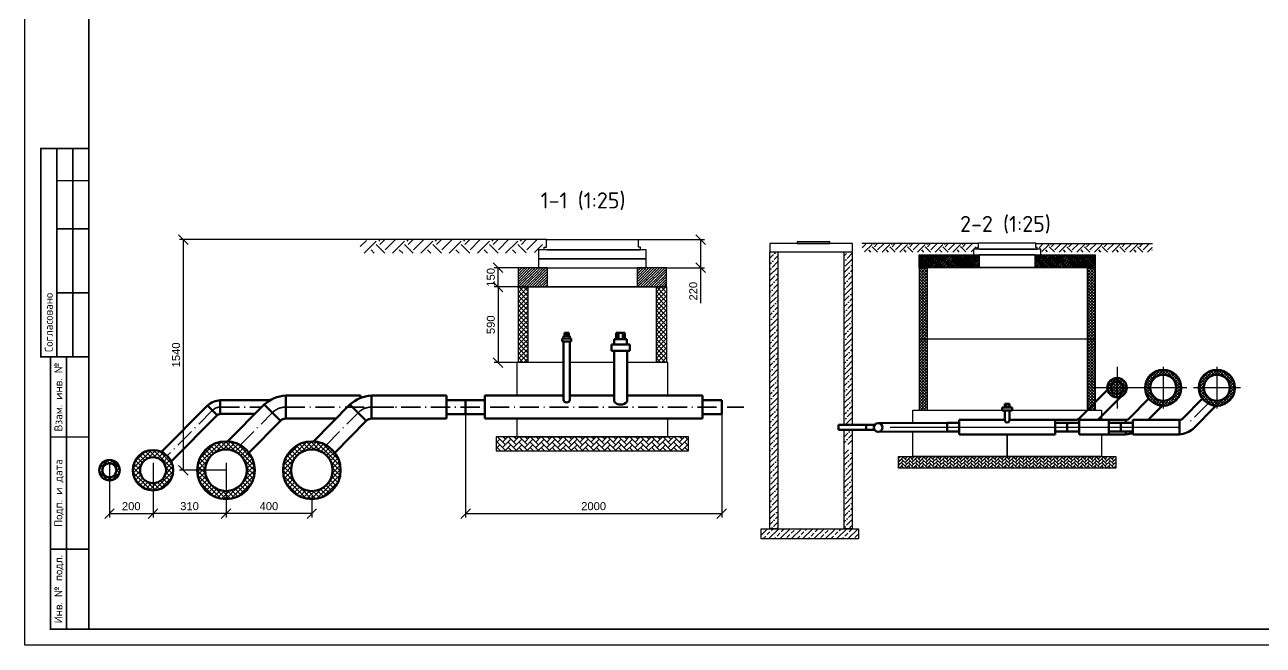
# Model space of a CAD drawing. Header units: millimetres. Extents: x 1990 to 8783, y 397 to 3825.
# Drawn here: x 3508 to 3894.8, y 2339.8 to 2533.5 of the extents above; entities that cross this region are included whole.
import ezdxf
from ezdxf.enums import TextEntityAlignment as Align

# ---------------------------------------------------------------- set-up
doc = ezdxf.new("R2010")
doc.units = ezdxf.units.MM
doc.linetypes.add('ACAD_ISO10W100', pattern=[18.5, 12, -3, 0.5, -3])
doc.layers.add('Форматы', color=7, linetype='Continuous')
doc.styles.add('-ISOCPEUR-', font='isocpeur.ttf')
doc.styles.add('GOST', font='gost.shx', dxfattribs={"oblique": 15})
doc.styles.get("Standard").update_dxf_attribs({"font": 'arial.ttf'})
doc.dimstyles.new('Копия М 1 к 25', dxfattribs={"dimtxt": 3.5, "dimasz": 3, "dimexe": 1.25, "dimexo": 0, "dimgap": 1, "dimtad": 1, "dimdec": 0, "dimlfac": 25, "dimzin": 0, "dimdsep": 46, "dimtxsty": 'GOST', "dimblk": 'OBLIQUE', "dimcen": 5, "dimclrd": 256, "dimclre": 256, "dimclrt": 256, "dimazin": 2, "dimtfac": 1, "dimtdec": 0, "dimtmove": 0, "dimatfit": 3, "dimldrblk": 'NONE', "dimfxl": 1.25, "dimtolj": 1, "dimtzin": 0, "dimlwd": -1, "dimlwe": -1, "dimarcsym": 2})
pattern_1 = [(45, (-79911.7956, 367307.161), (0, 5.52427173), [3.90625, -3.90625]), (45, (-79912.8314, 367308.1968), (0, 5.52427173), [3.90625, -3.90625]), (45, (-79913.867, 367309.2326), (0, 5.52427173), [3.90625, -3.90625]), (135, (-79913.867, 367309.923), (-5.52427173, 6e-16), [3.90625, -3.90625]), (135, (-79912.8314, 367310.959), (-5.52427173, 6e-16), [3.90625, -3.90625]), (135, (-79911.7956, 367311.9947), (-5.52427173, 6e-16), [3.90625, -3.90625])]

# ---------------------------------------------------------------- blocks, each defined once
blk = doc.blocks.new('_Oblique')
at = {"color": 0, "linetype": 'ByBlock', "lineweight": -2}
blk.add_line((-0.5, -0.5), (0.5, 0.5), dxfattribs=at)
blk = doc.blocks.new('*D426')
at = {"transparency": 16777216}
for p, q in [((3662.07, 2451.66), (3654.59, 2451.66)), ((3655.84, 2451.66), (3655.84, 2428.06)), ((3662.07, 2428.06), (3654.59, 2428.06))]:
    blk.add_line(p, q, dxfattribs=at)
at = {"layer": 'Defpoints', "color": 0, "lineweight": 35, "transparency": 16777216}
for p in [(3662.07, 2451.66), (3655.84, 2428.06), (3662.07, 2428.06)]:
    blk.add_point(p, dxfattribs=at)
at = {"transparency": 16777216, "xscale": 3, "yscale": 3, "zscale": 3}
for p, rotation in [((3655.84, 2451.66), 90), ((3655.84, 2428.06), 270)]:
    blk.add_blockref('_Oblique', p, dxfattribs=dict(at, rotation=rotation))
at = {"lineweight": 35, "transparency": 16777216, "insert": (3653.57, 2439.86), "char_height": 2.5, "attachment_point": 5, "rotation": 90}
blk.add_mtext('\\A1;590', dxfattribs=at)
blk = doc.blocks.new('_None')
blk = doc.blocks.new('*D432')
at = {"transparency": 16777216}
for p, q in [((3662.07, 2457.66), (3654.59, 2457.66)), ((3655.84, 2451.66), (3655.84, 2457.66)), ((3662.07, 2451.66), (3654.59, 2451.66))]:
    blk.add_line(p, q, dxfattribs=at)
at = {"layer": 'Defpoints', "color": 0, "lineweight": 35, "transparency": 16777216}
for p in [(3655.84, 2457.66), (3662.07, 2457.66), (3662.07, 2451.66)]:
    blk.add_point(p, dxfattribs=at)
at = {"transparency": 16777216, "xscale": 3, "yscale": 3, "zscale": 3}
for p, rotation in [((3655.84, 2457.66), 90), ((3655.84, 2451.66), 270)]:
    blk.add_blockref('_Oblique', p, dxfattribs=dict(at, rotation=rotation))
at = {"lineweight": 35, "transparency": 16777216, "insert": (3653.57, 2454.66), "char_height": 2.5, "attachment_point": 5, "rotation": 90}
blk.add_mtext('\\A1;150', dxfattribs=at)
blk = doc.blocks.new('*D427')
at = {"transparency": 16777216}
for p, q in [((3612.64, 2466.46), (3556.31, 2466.46)), ((3557.56, 2394.46), (3557.56, 2466.46)), ((3570.87, 2394.46), (3556.31, 2394.46))]:
    blk.add_line(p, q, dxfattribs=at)
at = {"layer": 'Defpoints', "color": 0, "lineweight": 35, "transparency": 16777216}
for p in [(3557.56, 2466.46), (3612.64, 2466.46), (3570.87, 2394.46)]:
    blk.add_point(p, dxfattribs=at)
at = {"transparency": 16777216, "xscale": 3, "yscale": 3, "zscale": 3}
for p, rotation in [((3557.56, 2466.46), 90), ((3557.56, 2394.46), 270)]:
    blk.add_blockref('_Oblique', p, dxfattribs=dict(at, rotation=rotation))
at = {"lineweight": 35, "transparency": 16777216, "insert": (3555.28, 2430.46), "char_height": 2.5, "attachment_point": 5, "rotation": 90}
blk.add_mtext('\\A1;1540', dxfattribs=at)
blk = doc.blocks.new('*D433')
at = {"transparency": 16777216}
for p, q in [((3699.65, 2466.46), (3720.32, 2466.46)), ((3719.07, 2466.46), (3719.07, 2457.66)), ((3708.47, 2457.66), (3720.32, 2457.66)), ((3719.07, 2457.66), (3719.07, 2446.56))]:
    blk.add_line(p, q, dxfattribs=at)
at = {"layer": 'Defpoints', "color": 0, "lineweight": 35, "transparency": 16777216}
for p in [(3699.65, 2466.46), (3719.07, 2466.46), (3708.47, 2457.66)]:
    blk.add_point(p, dxfattribs=at)
at = {"transparency": 16777216, "xscale": 3, "yscale": 3, "zscale": 3}
for p, rotation in [((3719.07, 2466.46), 90), ((3719.07, 2457.66), 270)]:
    blk.add_blockref('_Oblique', p, dxfattribs=dict(at, rotation=rotation))
at = {"lineweight": 35, "transparency": 16777216, "insert": (3716.79, 2450.34), "char_height": 2.5, "attachment_point": 5, "rotation": 90}
blk.add_mtext('\\A1;220', dxfattribs=at)
blk = doc.blocks.new('*D434')
at = {"transparency": 16777216}
for p, q in [((3645.67, 2412), (3645.67, 2379.69)), ((3725.67, 2412), (3725.67, 2379.69)), ((3645.67, 2380.94), (3725.67, 2380.94))]:
    blk.add_line(p, q, dxfattribs=at)
at = {"layer": 'Defpoints', "color": 0, "lineweight": 35, "transparency": 16777216}
for p in [(3645.67, 2412), (3725.67, 2412), (3725.67, 2380.94)]:
    blk.add_point(p, dxfattribs=at)
at = {"transparency": 16777216, "xscale": 3, "yscale": 3, "zscale": 3, "rotation": 180}
blk.add_blockref('_Oblique', (3645.67, 2380.94), dxfattribs=at)
at = {"transparency": 16777216, "xscale": 3, "yscale": 3, "zscale": 3}
blk.add_blockref('_Oblique', (3725.67, 2380.94), dxfattribs=at)
at = {"lineweight": 35, "transparency": 16777216, "insert": (3685.67, 2383.22), "char_height": 2.5, "attachment_point": 5}
blk.add_mtext('\\A1;2000', dxfattribs=at)
blk = doc.blocks.new('*D428')
at = {"transparency": 16777216}
for p, q in [((3570.87, 2386.37), (3570.87, 2379.69)), ((3597.67, 2386.37), (3597.67, 2379.69)), ((3597.67, 2380.94), (3570.87, 2380.94))]:
    blk.add_line(p, q, dxfattribs=at)
at = {"layer": 'Defpoints', "color": 0, "lineweight": 35, "transparency": 16777216}
for p in [(3570.87, 2386.37), (3597.67, 2386.37), (3570.87, 2380.94)]:
    blk.add_point(p, dxfattribs=at)
at = {"transparency": 16777216, "xscale": 3, "yscale": 3, "zscale": 3, "rotation": 180}
blk.add_blockref('_Oblique', (3570.87, 2380.94), dxfattribs=at)
at = {"transparency": 16777216, "xscale": 3, "yscale": 3, "zscale": 3}
blk.add_blockref('_Oblique', (3597.67, 2380.94), dxfattribs=at)
at = {"lineweight": 35, "transparency": 16777216, "insert": (3584.27, 2383.22), "char_height": 2.5, "attachment_point": 5}
blk.add_mtext('\\A1;400', dxfattribs=at)
blk = doc.blocks.new('*D429')
at = {"transparency": 16777216}
for p, q in [((3548.08, 2396.75), (3548.08, 2379.69)), ((3570.87, 2396.75), (3570.87, 2379.69)), ((3570.87, 2380.94), (3548.08, 2380.94))]:
    blk.add_line(p, q, dxfattribs=at)
at = {"layer": 'Defpoints', "color": 0, "lineweight": 35, "transparency": 16777216}
for p in [(3548.08, 2396.75), (3570.87, 2396.75), (3548.08, 2380.94)]:
    blk.add_point(p, dxfattribs=at)
at = {"transparency": 16777216, "xscale": 3, "yscale": 3, "zscale": 3, "rotation": 180}
blk.add_blockref('_Oblique', (3548.08, 2380.94), dxfattribs=at)
at = {"transparency": 16777216, "xscale": 3, "yscale": 3, "zscale": 3}
blk.add_blockref('_Oblique', (3570.87, 2380.94), dxfattribs=at)
at = {"lineweight": 35, "transparency": 16777216, "insert": (3559.48, 2383.22), "char_height": 2.5, "attachment_point": 5}
blk.add_mtext('\\A1;310', dxfattribs=at)
blk = doc.blocks.new('*D430')
at = {"transparency": 16777216}
for p, q in [((3534.48, 2396.75), (3534.48, 2379.69)), ((3548.08, 2396.75), (3548.08, 2379.69)), ((3534.48, 2380.94), (3548.08, 2380.94))]:
    blk.add_line(p, q, dxfattribs=at)
at = {"layer": 'Defpoints', "color": 0, "lineweight": 35, "transparency": 16777216}
for p in [(3534.48, 2396.75), (3548.08, 2396.75), (3548.08, 2380.94)]:
    blk.add_point(p, dxfattribs=at)
at = {"transparency": 16777216, "xscale": 3, "yscale": 3, "zscale": 3, "rotation": 180}
blk.add_blockref('_Oblique', (3534.48, 2380.94), dxfattribs=at)
at = {"transparency": 16777216, "xscale": 3, "yscale": 3, "zscale": 3}
blk.add_blockref('_Oblique', (3548.08, 2380.94), dxfattribs=at)
at = {"lineweight": 35, "transparency": 16777216, "insert": (3541.28, 2383.22), "char_height": 2.5, "attachment_point": 5}
blk.add_mtext('\\A1;200', dxfattribs=at)
blk = doc.blocks.new('*U369')
blk.add_lwpolyline([(0, 123), (594, 123), (594, -297), (0, -297)], close=True)
at = {"const_width": 0.5}
blk.add_lwpolyline([(20, 118), (589, 118), (589, -292), (20, -292)], close=True, dxfattribs=at)
for points in [[(20, -207), (5, -207), (5, -142), (20, -142)], [(10, -142), (10, -207)], [(15, -142), (15, -207)], [(10, -152), (20, -152)], [(10, -167), (20, -167)], [(10, -187), (20, -187)], [(20, -292), (8, -292), (8, -207), (20, -207)], [(13, -207), (13, -292)], [(8, -232), (20, -232)], [(8, -267), (20, -267)]]:
    blk.add_lwpolyline(points, dxfattribs=at)
at = {"style": '-ISOCPEUR-'}
blk.add_text('Согласовано', height=2.5, rotation=90, dxfattribs=at).set_placement((7.5, -205.5), align=Align.MIDDLE_LEFT)
for s, p in [('Взам. инв. №', (10.5, -219.5)), ('Подп. и дата', (10.5, -249.5)), ('Инв. № подл.', (10.5, -279.5))]:
    blk.add_text(s, height=2.5, rotation=90, dxfattribs=at).set_placement(p, align=Align.MIDDLE_CENTER)
blk.add_attdef('РАЗРАБОТАЛ', text='', height=2.5).set_placement((424.5, -264.22), align=Align.MIDDLE_LEFT)
at = {"flags": 8}
for tag, height, p in [('ДАТА', 2.5, (464.07, -264.4)), ('ЛИСТ', 3, (560.39, -271.92)), ('ЛИСТОВ', 3, (577.89, -271.92))]:
    blk.add_attdef(tag, text='', height=height, dxfattribs=at).set_placement(p, align=Align.MIDDLE_CENTER)
blk.add_attdef('ПРОВЕРИЛ', (424.75, -270.73), '', height=2.5)
at = {"lineweight": 30, "flags": 104}
for tag, p in [('ТЕПЛОВЫЕ_СЕТИ', (504, -269.5)), ('ИМЯ_ЧЕРТЕЖА', (504, -284.5))]:
    blk.add_attdef(tag, text='', height=3, dxfattribs=at).set_placement(p, align=Align.MIDDLE_CENTER)
at = {"style": '-ISOCPEUR-', "flags": 8}
blk.add_attdef('ФОРМАТ', text='', height=3, dxfattribs=at).set_placement((554.97, -294.75), align=Align.MIDDLE_CENTER)

msp = doc.modelspace()

# ---------------------------------------------------------------- hatches: boundary and pattern name
h = msp.add_hatch()
h.set_pattern_fill('EARTH', color=256, scale=25, angle=45, style=0)
h.set_pattern_definition([(45, (-130277.2815, 586213.58), (0, 8.838834765), [6.25, -6.25]), (45, (-130278.939, 586215.237), (0, 8.838834765), [6.25, -6.25]), (45, (-130280.596, 586216.8943), (0, 8.838834765), [6.25, -6.25]), (135, (-130280.596, 586217.999), (-8.838834765, 9e-16), [6.25, -6.25]), (135, (-130278.939, 586219.6564), (-8.838834765, 9e-16), [6.25, -6.25]), (135, (-130277.2815, 586221.314), (-8.838834765, 9e-16), [6.25, -6.25])])
h.paths.add_polyline_path([(3612.609, 2465.993), (3612.742, 2465.788), (3612.854, 2462.298), (3612.698, 2462.574)])
h.paths.add_polyline_path([(3620.145, 2466.22), (3612.65, 2466.203), (3612.698, 2462.255), (3620.145, 2462.19)])
h.paths.add_polyline_path([(3666.221, 2466.329), (3620.145, 2466.329), (3620.145, 2462.19), (3659.718, 2462.19)])
h.paths.add_polyline_path([(3670.901, 2466.463), (3666.786, 2466.463), (3659.718, 2462.19), (3667.905, 2462.415)])
h = msp.add_hatch()
h.set_pattern_fill('EARTH', color=256, scale=15.625, angle=45, style=0)
h.set_pattern_definition(pattern_1)
h.paths.add_polyline_path([(3769.386, 2464.919), (3769.469, 2464.791), (3769.539, 2462.61), (3769.442, 2462.782)])
h.paths.add_polyline_path([(3774.096, 2465.061), (3769.412, 2465.051), (3769.442, 2462.583), (3774.096, 2462.542)])
h.paths.add_polyline_path([(3802.893, 2465.129), (3774.096, 2465.129), (3774.096, 2462.542), (3798.829, 2462.542)])
h.paths.add_polyline_path([(3805.818, 2465.213), (3803.246, 2465.213), (3798.829, 2462.542), (3803.946, 2462.683)])
h = msp.add_hatch()
h.set_pattern_fill('EARTH', color=256, scale=15.625, angle=45, style=0)
h.set_pattern_definition(pattern_1)
h.paths.add_polyline_path([(3860.218, 2464.919), (3860.135, 2464.791), (3860.065, 2462.61), (3860.162, 2462.782)])
h.paths.add_polyline_path([(3855.508, 2465.061), (3860.192, 2465.051), (3860.162, 2462.583), (3855.508, 2462.542)])
h.paths.add_polyline_path([(3826.711, 2465.129), (3855.508, 2465.129), (3855.508, 2462.542), (3830.775, 2462.542)])
h.paths.add_polyline_path([(3823.786, 2465.213), (3826.358, 2465.213), (3830.775, 2462.542), (3825.658, 2462.683)])
h = msp.add_hatch()
h.set_pattern_fill('ANSI36', color=256, scale=0.39375)
h.set_pattern_definition([(45, (-71.4877, 6422.254), (0.66299547, 2.4309834), [3.12539063, -0.62507813, 0, -0.62507813])])
h.paths.add_polyline_path([(3740.698, 2376.215), (3743.198, 2376.215), (3743.198, 2462.671), (3740.698, 2462.671)])
h = msp.add_hatch()
h.set_pattern_fill('ANSI36', color=256, scale=0.39375)
h.set_pattern_definition([(45, (-43.4032, 6442.0931), (0.66299547, 2.4309834), [3.12539063, -0.62507813, 0, -0.62507813])])
h.paths.add_polyline_path([(3766.416, 2462.671), (3763.916, 2462.671), (3763.916, 2418.87), (3766.416, 2418.87)])
h.paths.add_polyline_path([(3766.416, 2400.838), (3763.916, 2400.838), (3763.916, 2376.215), (3766.416, 2376.215)])
h.paths.add_polyline_path([(3766.416, 2407.016), (3763.916, 2407.016), (3763.916, 2402.463), (3766.416, 2402.463)])
h.paths.add_polyline_path([(3763.916, 2408.641), (3766.416, 2408.641), (3766.416, 2418.87), (3763.916, 2418.87)])
h = msp.add_hatch()
h.set_pattern_fill('ANSI35', scale=0.115)
h.set_pattern_definition([(45, (578.0323, 1850.5116), (-0.51636473, 0.51636473), []), (45, (578.5487, 1850.5116), (-0.51636473, 0.51636473), [0.9128125, -0.1825625, 0, -0.1825625])])
h.paths.add_polyline_path([(3806.052, 2461.713), (3804.302, 2461.713), (3787.302, 2461.713), (3787.302, 2457.713), (3806.052, 2457.713)])
h.paths.add_polyline_path([(3842.302, 2461.713), (3823.552, 2461.713), (3823.552, 2457.713), (3842.302, 2457.713)])
h = msp.add_hatch()
h.set_pattern_fill('ANSI35', scale=0.184)
h.set_pattern_definition([(45, (17.1911, 670.5117), (-0.82618356, 0.82618356), []), (45, (18.0173, 670.5117), (-0.82618356, 0.82618356), [1.4605, -0.2921, 0, -0.2921])])
h.paths.add_polyline_path([(3662.075, 2457.663), (3662.075, 2451.663), (3671.275, 2451.663), (3671.275, 2457.663)])
h.paths.add_polyline_path([(3699.275, 2451.663), (3708.475, 2451.663), (3708.475, 2457.663), (3699.275, 2457.663)])
h = msp.add_hatch()
h.set_pattern_fill('ANSI37', scale=0.20625)
h.set_pattern_definition([(45, (621.7796, 1865.3435), (-0.46304446, 0.46304446), []), (135, (621.7796, 1865.3435), (-0.46304446, -0.46304446), [])])
h.paths.add_polyline_path([(3787.302, 2435.463), (3789.802, 2435.463), (3789.802, 2457.713), (3787.302, 2457.713)])
h.paths.add_polyline_path([(3839.802, 2435.463), (3842.302, 2435.463), (3842.302, 2457.713), (3839.802, 2457.713)])
h = msp.add_hatch()
h.set_pattern_fill('ANSI37', scale=0.33)
h.set_pattern_definition([(45, (-953.2958, 1377.4055), (-0.74087113, 0.74087113), []), (135, (-953.2958, 1377.4055), (-0.74087113, -0.74087113), [])])
h.paths.add_polyline_path([(3662.075, 2428.063), (3665.275, 2428.063), (3665.275, 2451.663), (3662.075, 2451.663)])
h.paths.add_polyline_path([(3705.275, 2428.063), (3708.475, 2428.063), (3708.475, 2451.663), (3705.275, 2451.663)])
h = msp.add_hatch()
h.set_pattern_fill('ANSI37', scale=0.20625)
h.set_pattern_definition([(45, (621.7796, 1843.0935), (-0.46304446, 0.46304446), []), (135, (621.7796, 1843.0935), (-0.46304446, -0.46304446), [])])
h.paths.add_polyline_path([(3787.302, 2413.213), (3789.802, 2413.213), (3789.802, 2435.463), (3787.302, 2435.463)])
h.paths.add_polyline_path([(3839.802, 2413.213), (3842.302, 2413.213), (3842.302, 2435.463), (3839.802, 2435.463)])
at = {"lineweight": 25}
h = msp.add_hatch(dxfattribs=at)
h.set_pattern_fill('ANSI37', color=256, scale=0.20625)
h.set_pattern_definition([(45, (-579.5147, 372.88296), (-0.46304446, 0.46304446), []), (135, (-579.5147, 372.88296), (-0.46304446, -0.46304446), [])])
h.paths.add_polyline_path([(3880.3, 2425.838), (3880.3, 2424.276, -0.4142136), (3884.363, 2420.213), (3885.925, 2420.213, 0.4142136)])
h.paths.add_polyline_path([(3885.925, 2420.213), (3884.363, 2420.213, -0.4142136), (3880.3, 2416.151), (3880.3, 2414.588, 0.4142136)])
h.paths.add_polyline_path([(3876.238, 2420.213), (3874.675, 2420.213, 0.4142136), (3880.3, 2414.588), (3880.3, 2416.151, -0.4142136)])
h.paths.add_polyline_path([(3880.3, 2424.276), (3880.3, 2425.838, 0.4142136), (3874.675, 2420.213), (3876.238, 2420.213, -0.4142136)])
h.paths.add_polyline_path([(3867.613, 2420.213), (3869.175, 2420.213, 0.4141151), (3863.552, 2425.838), (3863.552, 2424.276, -0.4140772)])
h.paths.add_polyline_path([(3869.175, 2420.213), (3867.613, 2420.213, -0.4140772), (3863.552, 2416.151), (3863.552, 2414.588, 0.4141151)])
h.paths.add_polyline_path([(3859.488, 2420.213), (3857.925, 2420.213, 0.414312), (3863.552, 2414.588), (3863.552, 2416.151, -0.4143499)])
h.paths.add_polyline_path([(3863.552, 2424.276), (3863.552, 2425.838, 0.414312), (3857.925, 2420.213), (3859.488, 2420.213, -0.4143499)])
h = msp.add_hatch(dxfattribs=at)
h.set_pattern_fill('ANSI37', color=256, scale=0.20625)
h.set_pattern_definition([(45, (-579.5147, 397.926), (-0.46304446, 0.46304446), []), (135, (-579.5147, 397.926), (-0.46304446, -0.46304446), [])])
h.paths.add_polyline_path([(3852.136, 2420.213, 1), (3846.12, 2420.213, 1)])
h = msp.add_hatch(dxfattribs=at)
h.set_pattern_fill('ANSI37', color=256, scale=0.33)
h.set_pattern_definition([(45, (-186.096, -74.9288), (-0.74087113, 0.74087113), []), (135, (-186.096, -74.9288), (-0.74087113, -0.74087113), [])])
h.paths.add_polyline_path([(3606.675, 2394.463, 1), (3588.675, 2394.463, 1)])
h.paths.add_polyline_path([(3604.175, 2394.463, 1), (3591.175, 2394.463, 1)], flags=16)
h.paths.add_polyline_path([(3579.875, 2394.463, 1), (3561.875, 2394.463, 1)])
h.paths.add_polyline_path([(3577.375, 2394.463, 1), (3564.375, 2394.463, 1)], flags=16)
h.paths.add_polyline_path([(3554.378, 2394.463, 1), (3541.778, 2394.463, 1)])
h.paths.add_polyline_path([(3544.018, 2394.463, -1), (3552.138, 2394.463, -1)], flags=16)
h.paths.add_polyline_path([(3537.678, 2394.463, 1), (3531.278, 2394.463, 1)])
h.paths.add_polyline_path([(3536.678, 2394.463, 1), (3532.278, 2394.463, 1)], flags=16)
h = msp.add_hatch()
h.set_pattern_fill('AR-HBONE', scale=0.012)
h.set_pattern_definition([(45, (-953.2958, 1389.4055), (0, 1.72420918), [3.6576, -1.2192]), (135, (-952.4337, 1390.2676), (2e-16, 1.72420918), [3.6576, -1.2192])])
h.paths.add_polyline_path([(3715.275, 2400.463), (3715.275, 2404.863), (3655.275, 2404.863), (3655.275, 2400.463)])
h = msp.add_hatch()
h.set_pattern_fill('AR-HBONE', scale=0.0075)
h.set_pattern_definition([(45, (578.0323, 1850.5116), (0, 1.07763073), [2.286, -0.762]), (135, (578.57114, 1851.0504), (1e-16, 1.07763073), [2.286, -0.762])])
h.paths.add_polyline_path([(3848.701, 2398.713), (3780.903, 2398.713), (3780.903, 2395.117), (3848.701, 2395.117)])
h = msp.add_hatch()
h.set_pattern_fill('ANSI33', color=256, scale=0.39375)
h.set_pattern_definition([(45, (-71.4877, 6404.0395), (-1.7679879, 1.7679879), []), (45, (-69.7197, 6404.0395), (-1.7679879, 1.7679879), [1.25015625, -0.6250781])])
h.paths.add_polyline_path([(3737.941, 2376.215), (3737.941, 2373.006), (3768.359, 2373.006), (3768.359, 2376.215)])

# ---------------------------------------------------------------- linework, layer by layer
at = {"color": 0, "linetype": 'ByBlock'}
for p, q in [((3670.901, 2466.463), (3612.64, 2466.463)), ((3805.818, 2465.213), (3769.405, 2465.213)), ((3823.786, 2465.213), (3860.199, 2465.213)), ((3743.198, 2462.671), (3763.916, 2462.671))]:
    msp.add_line(p, q, dxfattribs=at)
at = {"color": 7}
for p, q in [((3670.275, 2463.263), (3670.275, 2464.063)), ((3670.275, 2464.063), (3670.901, 2464.063)), ((3670.901, 2464.063), (3670.901, 2466.463)), ((3670.901, 2466.463), (3699.649, 2466.463)), ((3699.649, 2464.063), (3699.649, 2466.463)), ((3700.275, 2464.063), (3699.649, 2464.063)), ((3700.275, 2463.263), (3700.275, 2464.063)), ((3805.427, 2463.463), (3805.427, 2463.963)), ((3805.427, 2463.963), (3805.818, 2463.963)), ((3805.818, 2463.963), (3805.818, 2465.463)), ((3805.818, 2465.463), (3823.786, 2465.463)), ((3823.786, 2463.963), (3823.786, 2465.463)), ((3824.177, 2463.963), (3823.786, 2463.963)), ((3824.177, 2463.463), (3824.177, 2463.963)), ((3671.275, 2463.263), (3670.275, 2463.263)), ((3671.275, 2463.263), (3699.275, 2463.263)), ((3699.275, 2463.263), (3700.275, 2463.263)), ((3806.052, 2463.463), (3805.427, 2463.463)), ((3806.052, 2463.463), (3823.552, 2463.463)), ((3806.052, 2461.713), (3823.552, 2461.713)), ((3823.552, 2463.463), (3824.177, 2463.463)), ((3671.275, 2451.663), (3671.275, 2457.663)), ((3671.275, 2457.663), (3699.275, 2457.663)), ((3699.275, 2457.663), (3699.275, 2451.663)), ((3787.302, 2457.713), (3842.302, 2457.713)), ((3787.302, 2457.713), (3787.302, 2435.463)), ((3789.802, 2457.713), (3789.802, 2435.463)), ((3839.802, 2457.713), (3839.802, 2435.463)), ((3842.302, 2457.713), (3842.302, 2435.463)), ((3708.475, 2451.663), (3662.075, 2451.663)), ((3662.075, 2451.663), (3662.075, 2428.063)), ((3665.275, 2428.063), (3665.275, 2451.663)), ((3671.275, 2451.663), (3699.275, 2451.663)), ((3705.275, 2428.063), (3705.275, 2451.663)), ((3708.475, 2451.663), (3708.475, 2428.063)), ((3787.302, 2435.463), (3842.302, 2435.463)), ((3787.302, 2435.463), (3842.302, 2435.463)), ((3787.302, 2435.463), (3787.302, 2413.213)), ((3789.802, 2435.463), (3789.802, 2413.213)), ((3839.802, 2435.463), (3839.802, 2413.213)), ((3842.302, 2435.463), (3842.302, 2413.213)), ((3787.302, 2413.213), (3813.275, 2413.213)), ((3816.329, 2413.213), (3842.302, 2413.213))]:
    msp.add_line(p, q, dxfattribs=at)
for p, q in [((3671.275, 2451.663), (3662.075, 2451.663)), ((3708.475, 2451.663), (3699.275, 2451.663))]:
    msp.add_line(p, q)
at = {"color": 5, "lineweight": 60}
for p, q in [((3676.613, 2436.399), (3676.613, 2437.364)), ((3677.275, 2437.364), (3676.613, 2437.364)), ((3676.944, 2437.364), (3676.944, 2436.399)), ((3677.936, 2437.364), (3677.275, 2437.364)), ((3677.605, 2437.364), (3677.605, 2436.399)), ((3677.936, 2436.399), (3677.936, 2437.364)), ((3692.725, 2435.396), (3692.725, 2437.364)), ((3694.075, 2437.364), (3692.725, 2437.364)), ((3693.4, 2437.364), (3693.4, 2435.396)), ((3695.424, 2437.364), (3694.075, 2437.364)), ((3694.749, 2437.364), (3694.749, 2435.396)), ((3695.424, 2435.396), (3695.424, 2437.364)), ((3675.869, 2435.159), (3675.869, 2435.573)), ((3675.869, 2435.573), (3677.275, 2435.573)), ((3675.869, 2434.608), (3675.869, 2435.159)), ((3677.275, 2434.608), (3675.869, 2434.608)), ((3676.282, 2434.608), (3675.869, 2434.608)), ((3677.275, 2435.573), (3675.952, 2435.573)), ((3676.282, 2434.608), (3676.282, 2416.433)), ((3676.299, 2435.573), (3676.299, 2436.399)), ((3676.299, 2436.399), (3677.275, 2436.399)), ((3678.251, 2436.399), (3677.275, 2436.399)), ((3677.275, 2436.399), (3677.275, 2436.399)), ((3678.68, 2435.573), (3677.275, 2435.573)), ((3677.275, 2435.573), (3678.597, 2435.573)), ((3677.275, 2434.608), (3678.68, 2434.608)), ((3678.251, 2435.573), (3678.251, 2436.399)), ((3678.267, 2434.608), (3678.68, 2434.608)), ((3678.267, 2434.608), (3678.267, 2416.433)), ((3678.68, 2435.159), (3678.68, 2435.573)), ((3678.68, 2434.608), (3678.68, 2435.159)), ((3691.207, 2432.866), (3691.207, 2433.71)), ((3691.207, 2433.71), (3694.075, 2433.71)), ((3691.207, 2431.742), (3691.207, 2432.866)), ((3694.075, 2433.71), (3691.376, 2433.71)), ((3692.083, 2433.71), (3692.083, 2435.396)), ((3692.083, 2435.396), (3694.075, 2435.396)), ((3696.066, 2435.396), (3694.075, 2435.396)), ((3694.075, 2435.396), (3694.075, 2435.396)), ((3696.942, 2433.71), (3694.075, 2433.71)), ((3694.075, 2433.71), (3696.773, 2433.71)), ((3696.066, 2433.71), (3696.066, 2435.396)), ((3696.942, 2432.866), (3696.942, 2433.71)), ((3696.942, 2431.742), (3696.942, 2432.866)), ((3694.075, 2431.742), (3691.207, 2431.742)), ((3692.05, 2431.742), (3691.207, 2431.742)), ((3692.05, 2431.742), (3692.05, 2415.936)), ((3694.075, 2431.742), (3696.942, 2431.742)), ((3696.099, 2431.742), (3696.942, 2431.742)), ((3696.099, 2431.742), (3696.099, 2415.936)), ((3639.675, 2417.763), (3616.323, 2417.763)), ((3616.323, 2417.763), (3616.354, 2410.564)), ((3639.675, 2410.563), (3639.675, 2417.763)), ((3651.675, 2410.563), (3651.675, 2417.763)), ((3651.675, 2417.763), (3676.282, 2417.763)), ((3678.267, 2417.763), (3692.05, 2417.763)), ((3696.099, 2417.763), (3719.675, 2417.763)), ((3719.675, 2410.563), (3719.675, 2417.763)), ((3598.172, 2403.45), (3609.547, 2414.923)), ((3609.547, 2414.923), (3614.66, 2409.853)), ((3645.675, 2416.323), (3639.675, 2416.323)), ((3645.675, 2412.003), (3645.675, 2416.323)), ((3645.675, 2412.003), (3645.675, 2416.323)), ((3645.675, 2416.323), (3651.675, 2416.323)), ((3725.675, 2416.323), (3719.675, 2416.323)), ((3725.675, 2412.003), (3725.675, 2416.323)), ((3814.802, 2414.037), (3813.275, 2414.037)), ((3813.275, 2414.037), (3813.275, 2413.083)), ((3814.038, 2414.037), (3814.038, 2415.151)), ((3814.802, 2415.151), (3814.038, 2415.151)), ((3814.42, 2415.151), (3814.42, 2414.037)), ((3815.566, 2415.151), (3814.802, 2415.151)), ((3816.329, 2414.037), (3814.802, 2414.037)), ((3815.184, 2415.151), (3815.184, 2414.037)), ((3815.566, 2414.037), (3815.566, 2415.151)), ((3816.329, 2413.083), (3816.329, 2414.037)), ((3875.832, 2416.796), (3869.684, 2410.595)), ((3879.989, 2414.597), (3872.88, 2407.426)), ((3604.823, 2399.932), (3614.66, 2409.853)), ((3639.675, 2410.563), (3616.323, 2410.563)), ((3639.675, 2412.003), (3645.675, 2412.003)), ((3651.675, 2412.003), (3645.675, 2412.003)), ((3651.675, 2410.563), (3719.675, 2410.563)), ((3719.675, 2412.003), (3725.675, 2412.003)), ((3799.802, 2410.151), (3799.802, 2405.651)), ((3814.038, 2410.151), (3799.802, 2410.151)), ((3813.275, 2413.083), (3816.329, 2413.083)), ((3814.038, 2413.083), (3814.038, 2410.151)), ((3815.566, 2413.083), (3815.566, 2410.151)), ((3829.802, 2410.151), (3815.566, 2410.151)), ((3829.802, 2410.151), (3829.802, 2405.651)), ((3846.55, 2410.151), (3837.3, 2410.148)), ((3837.3, 2410.148), (3837.3, 2405.648)), ((3837.302, 2410.151), (3837.302, 2405.651)), ((3846.55, 2410.151), (3846.55, 2405.651)), ((3854.05, 2410.151), (3868.645, 2410.151)), ((3854.05, 2410.151), (3854.05, 2405.651)), ((3868.645, 2405.651), (3868.625, 2410.151)), ((3770.785, 2408.641), (3762.177, 2408.641)), ((3762.177, 2408.641), (3762.177, 2407.016)), ((3770.785, 2407.016), (3762.177, 2407.016)), ((3770.785, 2408.641), (3770.785, 2407.016)), ((3770.785, 2408.641), (3773.415, 2408.641)), ((3770.785, 2407.016), (3773.415, 2407.016)), ((3796.052, 2409.251), (3774.467, 2409.178)), ((3796.052, 2406.551), (3774.497, 2406.479)), ((3796.052, 2409.251), (3796.052, 2406.551)), ((3796.052, 2409.251), (3796.052, 2406.551)), ((3799.802, 2409.251), (3796.052, 2409.251)), ((3796.052, 2409.251), (3796.052, 2406.551)), ((3796.052, 2409.251), (3796.052, 2406.551)), ((3796.052, 2406.551), (3796.052, 2409.251)), ((3796.052, 2406.551), (3799.802, 2406.551)), ((3829.802, 2405.651), (3799.802, 2405.651)), ((3829.802, 2409.251), (3833.552, 2409.251)), ((3833.552, 2406.551), (3829.802, 2406.551)), ((3833.55, 2409.248), (3833.55, 2406.548)), ((3833.55, 2409.248), (3837.3, 2409.248)), ((3837.3, 2406.548), (3833.55, 2406.548)), ((3833.552, 2409.251), (3833.552, 2406.551)), ((3837.302, 2409.251), (3833.552, 2409.251)), ((3833.552, 2409.251), (3833.552, 2406.551)), ((3833.552, 2409.251), (3833.552, 2406.551)), ((3833.552, 2409.251), (3833.552, 2406.551)), ((3833.552, 2409.251), (3833.552, 2406.551)), ((3833.552, 2409.251), (3833.552, 2406.551)), ((3833.552, 2406.551), (3837.302, 2406.551)), ((3837.3, 2405.648), (3846.55, 2405.648)), ((3846.55, 2409.251), (3850.3, 2409.251)), ((3850.3, 2406.551), (3846.55, 2406.551)), ((3850.3, 2409.251), (3850.3, 2406.551)), ((3854.05, 2409.251), (3850.3, 2409.251)), ((3850.3, 2409.251), (3850.3, 2406.551)), ((3850.3, 2409.251), (3850.3, 2406.551)), ((3850.3, 2406.551), (3854.05, 2406.551)), ((3854.05, 2406.135), (3854.05, 2405.651)), ((3854.05, 2405.651), (3868.645, 2405.651))]:
    msp.add_line(p, q, dxfattribs=at)
at = {"color": 3, "ltscale": 0.5}
for p, q in [((3849.128, 2426.703), (3849.128, 2413.724)), ((3863.552, 2426.703), (3863.552, 2413.724)), ((3880.3, 2426.703), (3880.3, 2413.724)), ((3856.452, 2420.213), (3841.8, 2420.213)), ((3870.876, 2420.213), (3856.224, 2420.213)), ((3887.625, 2420.213), (3872.972, 2420.213)), ((3778.243, 2407.901), (3868.635, 2407.901))]:
    msp.add_line(p, q, dxfattribs=at)
at = {"lineweight": 60}
for p, q in [((3612.872, 2417.763), (3589.52, 2417.763)), ((3589.52, 2417.763), (3589.551, 2410.564)), ((3612.872, 2416.986), (3612.872, 2417.763)), ((3846.184, 2419.598), (3837.258, 2410.595)), ((3850.455, 2417.514), (3843.154, 2410.151)), ((3571.369, 2403.45), (3582.744, 2414.923)), ((3582.744, 2414.923), (3587.857, 2409.853)), ((3859.084, 2416.796), (3852.936, 2410.595)), ((3863.241, 2414.597), (3858.833, 2410.151)), ((3578.02, 2399.932), (3587.857, 2409.853)), ((3605.225, 2410.563), (3589.52, 2410.563)), ((3837.302, 2410.151), (3851.897, 2410.151)), ((3851.881, 2409.251), (3851.877, 2410.151)), ((3837.302, 2405.651), (3851.897, 2405.651)), ((3851.897, 2405.651), (3851.893, 2406.551))]:
    msp.add_line(p, q, dxfattribs=at)
at = {"color": 4, "lineweight": 60}
for p, q in [((3550.735, 2400.176), (3565.049, 2414.614)), ((3565.049, 2414.614), (3568.082, 2411.607)), ((3553.767, 2397.169), (3568.082, 2411.607))]:
    msp.add_line(p, q, dxfattribs=at)
at = {"color": 3, "linetype": 'ACAD_ISO10W100', "lineweight": 35, "ltscale": 0.5}
for p, q in [((3589.536, 2414.164), (3623.453, 2414.164)), ((3616.339, 2414.164), (3732.575, 2414.164)), ((3877.533, 2415.316), (3871.282, 2409.01)), ((3575.298, 2402.3), (3585.301, 2412.388)), ((3602.101, 2402.3), (3612.104, 2412.388))]:
    msp.add_line(p, q, dxfattribs=at)
at = {"color": 0, "linetype": 'ByBlock'}
for points in [[(3740.698, 2462.671), (3766.47, 2462.671), (3766.47, 2465.213), (3740.698, 2465.213)], [(3749.247, 2465.213), (3759.429, 2465.213), (3759.429, 2465.715), (3749.247, 2465.715)], [(3740.698, 2462.671), (3743.198, 2462.671), (3743.198, 2376.215), (3740.698, 2376.215)], [(3737.941, 2376.215), (3768.359, 2376.215), (3768.359, 2373.006), (3737.941, 2373.006)]]:
    msp.add_lwpolyline(points, close=True, dxfattribs=at)
at = {"color": 7}
for points in [[(3702.075, 2463.263), (3668.475, 2463.263), (3668.475, 2460.463), (3702.075, 2460.463)], [(3702.075, 2460.463), (3668.475, 2460.463), (3668.475, 2457.663), (3702.075, 2457.663)], [(3787.302, 2461.713), (3842.302, 2461.713), (3842.302, 2457.713), (3787.302, 2457.713)], [(3825.302, 2463.463), (3804.302, 2463.463), (3804.302, 2461.713), (3825.302, 2461.713)], [(3806.052, 2457.713), (3823.552, 2457.713), (3823.552, 2461.713), (3806.052, 2461.713)], [(3655.275, 2400.463), (3715.275, 2400.463), (3715.275, 2404.863), (3655.275, 2404.863)], [(3780.903, 2398.713), (3848.701, 2398.713), (3848.701, 2395.117), (3780.903, 2395.117)]]:
    msp.add_lwpolyline(points, close=True, dxfattribs=at)
at = {"color": 0, "linetype": 'ByBlock'}
for points in [[(3763.916, 2408.641), (3763.916, 2462.671), (3766.416, 2462.671), (3766.416, 2408.641)], [(3763.916, 2402.463), (3763.916, 2407.016)], [(3766.416, 2407.016), (3766.416, 2402.463)], [(3766.416, 2402.463), (3766.416, 2376.215), (3763.916, 2376.215), (3763.916, 2402.463)]]:
    msp.add_lwpolyline(points, dxfattribs=at)
at = {"color": 7}
for points in [[(3671.275, 2457.663), (3662.075, 2457.663), (3662.075, 2451.663), (3671.275, 2451.663)], [(3699.275, 2451.663), (3708.475, 2451.663), (3708.475, 2457.663), (3699.275, 2457.663)], [(3676.282, 2428.063), (3661.675, 2428.063), (3661.675, 2417.763)], [(3692.05, 2428.063), (3678.267, 2428.063)], [(3708.875, 2417.763), (3708.875, 2428.063), (3696.099, 2428.063)], [(3661.675, 2410.563), (3661.675, 2404.863), (3708.875, 2404.863), (3708.875, 2410.563)], [(3785.302, 2409.251), (3785.302, 2413.213), (3813.275, 2413.213)], [(3816.329, 2413.213), (3844.302, 2413.213), (3844.302, 2410.15)], [(3814.802, 2405.651), (3814.802, 2398.713), (3785.302, 2398.713), (3785.302, 2406.551)], [(3844.302, 2405.651), (3844.302, 2398.713), (3814.802, 2398.713), (3814.802, 2405.651)]]:
    msp.add_lwpolyline(points, dxfattribs=at)
at = {"color": 4, "lineweight": 60}
msp.add_lwpolyline([(3584.647, 2416.299), (3569.068, 2416.299), (3569.068, 2412.028), (3579.875, 2412.028)], dxfattribs=at)
at = {"color": 3, "linetype": 'ACAD_ISO10W100', "lineweight": 35, "ltscale": 0.5}
for points in [[(3569.077, 2414.164), (3581.992, 2414.164)], [(3566.565, 2413.111), (3552.513, 2398.937)]]:
    msp.add_lwpolyline(points, dxfattribs=at)
at = {"lineweight": 60}
msp.add_lwpolyline([(3836.199, 2410.151), (3829.802, 2410.151)], dxfattribs=at)
for centre, radius in [((3863.55, 2420.213), 5.625), ((3863.55, 2420.213), 4.062), ((3570.875, 2394.463), 9), ((3570.875, 2394.463), 6.5)]:
    msp.add_circle(centre, radius, dxfattribs=at)
at = {"color": 5, "lineweight": 60}
for centre, radius in [((3880.3, 2420.213), 5.625), ((3880.3, 2420.213), 4.062), ((3774.493, 2407.829), 1.35), ((3597.675, 2394.463), 9), ((3597.675, 2394.463), 6.5)]:
    msp.add_circle(centre, radius, dxfattribs=at)
at = {"color": 4, "lineweight": 60}
for centre, radius in [((3849.128, 2420.213), 3.008), ((3849.128, 2420.213), 1.938), ((3548.078, 2394.463), 6.3), ((3548.078, 2394.463), 4.06)]:
    msp.add_circle(centre, radius, dxfattribs=at)
at = {"color": 6, "lineweight": 60}
for radius in [3.2, 2.2]:
    msp.add_circle((3534.478, 2394.463), radius, dxfattribs=at)
at = {"lineweight": 60}
for centre, radius, start, end in [((3590.225, 2406.581), 11.205, 93.60635, 131.88497), ((3589.614, 2408.037), 2.527, 91.43253, 134.05879), ((3836.159, 2411.73), 1.579, 271.43253, 314.05879), ((3851.838, 2411.73), 1.579, 271.43253, 314.05879), ((3851.456, 2412.64), 7.003, 273.60635, 291.7411)]:
    msp.add_arc(centre, radius, start, end, dxfattribs=at)
at = {"color": 5, "lineweight": 60}
for centre, radius, start, end in [((3617.028, 2406.581), 11.205, 93.60635, 131.88497), ((3677.275, 2416.59), 1.005, 189.00708, 350.99292), ((3694.075, 2417.518), 2.569, 218.00711, 321.99289), ((3616.417, 2408.037), 2.527, 91.43253, 134.05879), ((3814.802, 2410.147), 0.764, 179.7275, 0.2725), ((3868.586, 2411.73), 1.579, 271.43253, 314.05879), ((3868.204, 2412.64), 7.003, 273.60635, 311.88497)]:
    msp.add_arc(centre, radius, start, end, dxfattribs=at)
at = {"color": 4, "lineweight": 60}
for centre, radius, start, end in [((3569.486, 2409.666), 6.645, 93.60635, 131.88497), ((3569.124, 2410.53), 1.499, 91.43253, 134.05879)]:
    msp.add_arc(centre, radius, start, end, dxfattribs=at)
at = {"color": 3, "linetype": 'ACAD_ISO10W100', "lineweight": 35, "ltscale": 0.5}
for centre, radius in [((3569.092, 2410.605), 3.558), ((3589.561, 2408.164), 6), ((3616.365, 2408.164), 6)]:
    msp.add_arc(centre, radius, 90.24566, 135.24566, dxfattribs=at)

# ---------------------------------------------------------------- block references
at = {"layer": 'Форматы'}
msp.add_blockref('*U369', (3508.029, 2636.836), dxfattribs=at)

# ---------------------------------------------------------------- texts
at = {"style": '-ISOCPEUR-'}
for s, p in [('1-1 (1:25)', (3682.365, 2478.686)), ('2-2 (1:25)', (3814.271, 2471.331))]:
    msp.add_text(s, height=5, dxfattribs=at).set_placement(p, align=Align.MIDDLE_CENTER)

# ---------------------------------------------------------------- dimensions: what is measured, and where the dimension line sits
at = {"color": 18, "lineweight": 35, "true_color": 0x000000}
for base, p1, p2, angle, text, picture, middle in [((3557.559, 2466.463), (3570.875, 2394.463), (3612.64, 2466.463), 90, '1540', '*D427', (3555.282, 2430.463)), ((3548.078, 2380.942), (3534.478, 2396.753), (3548.078, 2396.753), 180, '200', '*D430', (3541.278, 2383.218)), ((3548.078, 2380.942), (3570.875, 2396.753), (3548.078, 2396.753), 180, '310', '*D429', (3559.476, 2383.219)), ((3570.875, 2380.942), (3597.675, 2386.37), (3570.875, 2386.37), 180, '400', '*D428', (3584.275, 2383.218))]:
    dim = msp.add_linear_dim(base=base, p1=p1, p2=p2, angle=angle, text=text, dimstyle='Копия М 1 к 25', override={"dimtxt": 2.5, "dimtxsty": 'Standard'}, dxfattribs=at)
    dim.commit()
    dim.dimension.update_dxf_attribs({"geometry": picture, "text_midpoint": middle})
for base, p1, p2, picture, middle in [((3719.065, 2466.463), (3708.475, 2457.663), (3699.649, 2466.463), '*D433', (3719.065, 2450.338)), ((3655.843, 2457.663), (3662.075, 2451.663), (3662.075, 2457.663), '*D432', (3655.843, 2454.663))]:
    dim = msp.add_linear_dim(base=base, p1=p1, p2=p2, angle=90, dimstyle='Копия М 1 к 25', override={"dimtxt": 2.5, "dimtxsty": 'Standard'}, dxfattribs=at)
    dim.commit()
    dim.dimension.update_dxf_attribs({"geometry": picture, "text_midpoint": middle, "dimtype": 160})
dim = msp.add_linear_dim(base=(3655.843, 2428.063), p1=(3662.075, 2451.663), p2=(3662.075, 2428.063), angle=90, dimstyle='Копия М 1 к 25', override={"dimtxt": 2.5, "dimtxsty": 'Standard'}, dxfattribs=at)
dim.commit()
dim.dimension.update_dxf_attribs({"geometry": '*D426', "text_midpoint": (3653.567, 2439.863)})
dim = msp.add_linear_dim(base=(3725.675, 2380.942), p1=(3645.675, 2412.003), p2=(3725.675, 2412.003), dimstyle='Копия М 1 к 25', override={"dimtxt": 2.5, "dimtxsty": 'Standard'}, dxfattribs=at)
dim.commit()
dim.dimension.update_dxf_attribs({"geometry": '*D434', "text_midpoint": (3685.675, 2383.218)})

doc.saveas('drawing.dxf')
